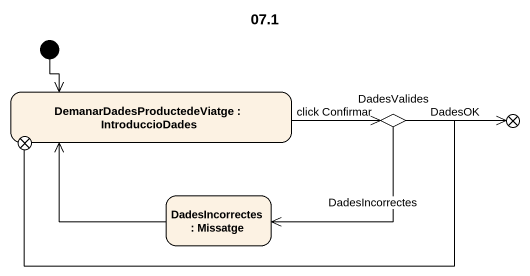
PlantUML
@startuml
title 07.1
hide empty description
state "DemanarDadesProductedeViatge : IntroduccioDades" as DemanarDadesProductedeViatge
state exit1 <<choice>>
state DadesValides <<choice>>
state exit2 <<choice>>
state "DadesIncorrectes : Missatge" as DadesIncorrectes
[*] --> DemanarDadesProductedeViatge
DemanarDadesProductedeViatge -right-> DadesValides : click Confirmar
exit1 -right-> exit2
DadesValides -right-> exit2 : DadesOK
DadesValides -left-> DadesIncorrectes : DadesIncorrectes
DadesIncorrectes -up-> DemanarDadesProductedeViatge
@enduml
